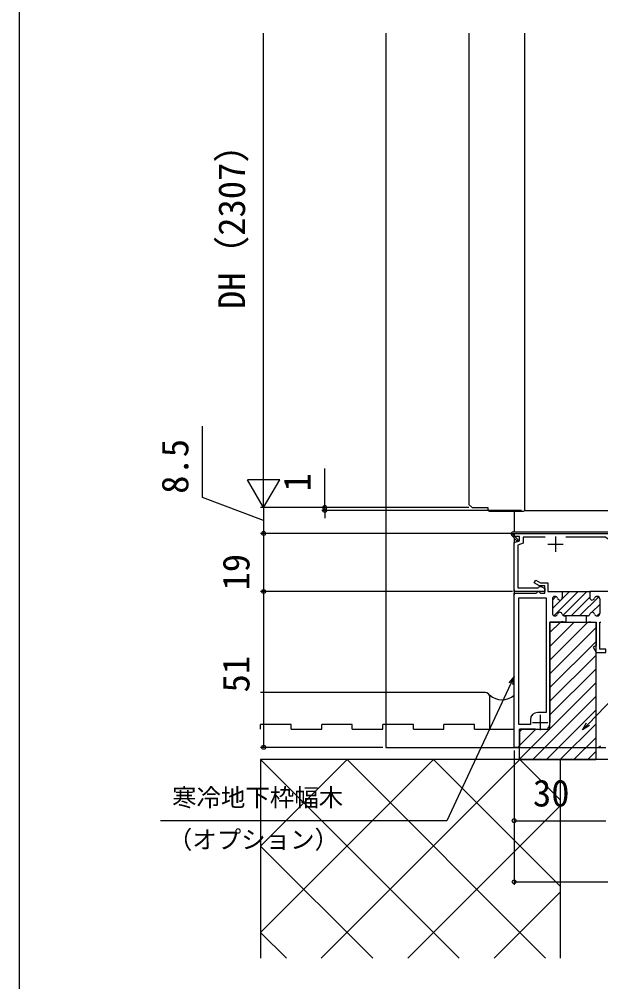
# Model space of a CAD drawing. Units: millimetres, scale not verified. Extents: x -525 to 525, y -783 to 779.
# Drawn here: x -525 to -334.7, y -459.6 to -144.6 of the extents above; entities that cross this region are included whole.
import ezdxf
from ezdxf.enums import TextEntityAlignment as Align

# ---------------------------------------------------------------- set-up
doc = ezdxf.new("R2010")
doc.units = ezdxf.units.MM
doc.header["$LTSCALE"] = 4
for name, color, linetype in [('0-2_YKK_11', 7, 'Continuous'), ('0-4_YKK_12', 2, 'Continuous'), ('0-5_YKK_13', 4, 'Continuous'), ('0-7_YKK_D', 6, 'Continuous'), ('0-8_YKK_ZWAK', 7, 'Continuous'), ('0-9_YSS_K', 3, 'Continuous'), ('0-A_YSS_KE', 3, 'Continuous')]:
    doc.layers.add(name, color=color, linetype=linetype)
doc.styles.add('ＭＳ ゴシック', font='')
doc.styles.get('ＭＳ ゴシック').set_extended_font_data('MS Gothic')

msp = doc.modelspace()

# ---------------------------------------------------------------- linework, layer by layer
at = {"layer": '0-2_YKK_11'}
for p, q in [((-349.5, -313.903), (-349.5, -318.903)), ((-352, -316.403), (-347, -316.403)), ((-350.5, -337.521), (-344.882, -331.903)), ((-350.5, -334.692), (-349.35, -333.543)), ((-349.997, -339.846), (-342.054, -331.903)), ((-349.599, -333.503), (-349.7, -333.503)), ((-347.55, -331.903), (-337.95, -331.903)), ((-347.028, -339.705), (-339.225, -331.903)), ((-344.397, -339.903), (-338.25, -333.756)), ((-341.569, -339.903), (-335.325, -333.659)), ((-335.901, -333.503), (-335.8, -333.503)), ((-350.5, -334.303), (-350.5, -339.103)), ((-337.546, -338.709), (-335, -336.163)), ((-335, -334.303), (-335, -339.103)), ((-349.7, -339.903), (-349.599, -339.903)), ((-338.999, -339.903), (-346.501, -339.903)), ((-338.669, -339.832), (-338.271, -339.434)), ((-335.912, -339.903), (-335, -338.991)), ((-335.8, -339.903), (-335.901, -339.903)), ((-357, -374.803), (-352, -374.803)), ((-354.5, -372.303), (-354.5, -377.303)), ((-361.8, -382.903), (-363, -382.903))]:
    msp.add_line(p, q, dxfattribs=at)
for points in [[(-352.899, -314.103), (-360.1, -314.103), (-360.1, -316.125), (-361.8, -316.743), (-361.8, -330.703), (-355.197, -330.703), (-354.998, -330.523), (-354.7, -330.253), (-354.126, -330.253), (-353, -330.903), (-353, -331.903), (-363, -331.903), (-363, -315.903), (-361.3, -315.284), (-361.3, -313.903), (-363, -313.903), (-363, -312.903), (-306.5, -312.903), (-306.5, -314.903)], [(-321.399, -314.103), (-325.9, -314.103), (-326.5, -314.703), (-332.5, -314.703), (-333.1, -314.103), (-346.101, -314.103)], [(-363, -382.903), (-363, -332.503), (-355.9, -332.503), (-355.6, -332.203), (-355.3, -331.903), (-354.9, -331.903), (-354.6, -332.203), (-354.3, -332.503), (-353, -332.503), (-353, -330.103), (-354.7, -330.103), (-356.45, -329.093), (-355.95, -328.227), (-354.432, -329.103), (-352, -329.103), (-352, -331.903), (-347.25, -331.903), (-347.25, -333.903)], [(-303.3, -331.903), (-338.25, -331.903), (-338.25, -333.903)], [(-361.5, -375.403), (-361.5, -334.003), (-352.5, -334.003), (-352.5, -371.503), (-355.3, -371.503)], [(-346.501, -339.903), (-346.1, -339.903), (-346.1, -341.903), (-346.792, -341.903), (-346.975, -341.783), (-347.525, -341.783), (-347.708, -341.903), (-351.3, -341.903), (-351.3, -374.803)], [(-338.999, -339.903), (-339.4, -339.903), (-339.4, -341.903), (-338.708, -341.903), (-338.525, -341.783), (-337.975, -341.783), (-337.792, -341.903), (-336.2, -341.903), (-336.2, -349.603), (-337.098, -350.073), (-336.2, -351.903), (-333, -351.903), (-333, -350.803), (-335, -350.803), (-335, -341.903), (-334.6, -341.903)], [(-357.7, -373.903), (-357.7, -375.403), (-361.5, -375.403)], [(-356.05, -376.903), (-361.3, -376.903), (-361.3, -382.614), (-361.8, -382.903)]]:
    msp.add_lwpolyline(points, dxfattribs=at)
for centre, radius, start, end in [((-349.7, -334.303), 0.8, 90.00001, 179.99999), ((-349.599, -334.303), 0.8, 14.47749, 89.99997), ((-335.901, -334.303), 0.8, 90.00003, 165.52251), ((-335.8, -334.303), 0.8, 0.00001, 89.99999), ((-348.05, -333.903), 0.8, 194.47752, 359.99999), ((-337.45, -333.903), 0.8, 180.00001, 345.52248), ((-349.7, -339.103), 0.8, 180.00001, 269.99999), ((-349.599, -339.103), 0.8, 270.00003, 345.52251), ((-348.05, -339.503), 0.8, 14.47752, 165.52248), ((-346.501, -339.103), 0.8, 194.47749, 269.99997), ((-338.999, -339.103), 0.8, 270.00003, 345.52251), ((-337.45, -339.503), 0.8, 14.47752, 165.52248), ((-335.901, -339.103), 0.8, 194.47749, 269.99997), ((-335.8, -339.103), 0.8, 270.00001, 359.99999), ((-355.3, -373.903), 2.4, 90.00001, 179.99999), ((-354.5, -374.803), 3.2, 321.63348, 359.99999)]:
    msp.add_arc(centre, radius, start, end, dxfattribs=at)
at = {"layer": '0-4_YKK_12'}
for p, q in [((-405, -149.154), (-405, -364.903)), ((-363, -305.603), (-363, -312.403)), ((-363, -312.903), (-363, -313.686)), ((-363, -314.393), (-363, -316.113)), ((-363, -331.403), (-363, -333.003)), ((-405, -364.903), (-405, -382.903)), ((-405, -382.903), (-333, -382.903))]:
    msp.add_line(p, q, dxfattribs=at)
at = {"layer": '0-5_YKK_13'}
for p, q in [((-377.8, -149.154), (-377.8, -303.403)), ((-359.5, -305.403), (-359.5, -149.154)), ((-376.8, -304.403), (-377.8, -303.403)), ((-359.617, -305.403), (-346.9, -305.403)), ((-346.9, -305.403), (-303, -305.403)), ((-371.1, -305.603), (-359.9, -305.603)), ((-362.09, -315.303), (-363.795, -313.598)), ((-363.391, -312.903), (-363.506, -313.18)), ((-361.736, -314.949), (-363.506, -313.18)), ((-363.391, -312.903), (-274.499, -312.903)), ((-363.3, -312.403), (-274.499, -312.403)), ((-362.09, -315.303), (-361.736, -314.949)), ((-351.3, -345.373), (-347.83, -341.903)), ((-351.3, -349.864), (-343.339, -341.903)), ((-351.3, -354.354), (-338.849, -341.903)), ((-351.3, -358.844), (-336.3, -343.844)), ((-351.3, -363.334), (-336.3, -348.334)), ((-351.3, -367.824), (-336.3, -352.824)), ((-351.3, -372.314), (-336.3, -357.314)), ((-351.3, -376.804), (-336.3, -361.804)), ((-356.909, -386.903), (-336.3, -366.294)), ((-352.418, -386.903), (-336.3, -370.785)), ((-361.3, -377.824), (-360.379, -376.903)), ((-361.3, -382.314), (-355.889, -376.903)), ((-361.3, -386.804), (-351.399, -376.903)), ((-347.928, -386.903), (-336.3, -375.275)), ((-343.438, -386.903), (-336.3, -379.765)), ((-361.3, -386.903), (-336.3, -386.903)), ((-338.948, -386.903), (-336.3, -384.255))]:
    msp.add_line(p, q, dxfattribs=at)
for points in [[(-376.8, -304.403), (-371.6, -304.403), (-371.6, -305.103)], [(-361.3, -386.903), (-361.3, -376.903), (-351.3, -376.903), (-351.3, -341.903), (-336.3, -341.903), (-336.3, -386.903)]]:
    msp.add_lwpolyline(points, dxfattribs=at)
for centre, radius, start, end in [((-371.1, -305.103), 0.5, 180, 270), ((-359.9, -305.303), 0.3, 270, 340.52878), ((-363.3, -313.103), 0.7, 90, 225.00044)]:
    msp.add_arc(centre, radius, start, end, dxfattribs=at)
at = {"layer": '0-7_YKK_D'}
for p, q in [((-445, -293.903), (-445, -149.154)), ((-445, -304.403), (-445, -286.217)), ((-425, -304.403), (-425, -291.689)), ((-445, -304.403), (-450.25, -295.31)), ((-439.75, -295.31), (-450.25, -295.31)), ((-445, -304.403), (-439.75, -295.31)), ((-377.8, -304.403), (-446, -304.403)), ((-377.8, -304.403), (-446, -304.403)), ((-445, -304.403), (-445, -312.903)), ((-377.8, -304.403), (-426, -304.403)), ((-360.617, -305.403), (-426, -305.403)), ((-425, -305.403), (-425, -304.403)), ((-425, -305.403), (-425, -307.953)), ((-363.5, -312.903), (-446, -312.903)), ((-363.5, -312.903), (-446, -312.903)), ((-445, -312.903), (-445, -331.903)), ((-363.5, -331.903), (-446, -331.903)), ((-364.129, -331.903), (-446, -331.903)), ((-445, -331.903), (-445, -382.903)), ((-406, -382.903), (-446, -382.903)), ((-363, -383.903), (-363, -407.903)), ((-363, -383.903), (-363, -427.903)), ((-363, -406.903), (-333, -406.903)), ((-363, -426.903), (-252.5, -426.903))]:
    msp.add_line(p, q, dxfattribs=at)
for points in [[(-445, -308.653), (-465, -301.119), (-465, -277.823)], [(-363, -359.748), (-364.079, -362.058), (-385.017, -406.903), (-478.813, -406.903)], [(-363.46, -362.347), (-363, -359.748), (-364.698, -361.769)], [(-340.61, -377.145), (-338.839, -375.311), (-325.055, -361.035), (-321.505, -361.035)], [(-338.348, -375.785), (-340.61, -377.145), (-339.331, -374.836)]]:
    msp.add_lwpolyline(points, dxfattribs=at)
for centre in [(-425, -304.403), (-425, -305.403), (-445, -312.903), (-445, -312.903), (-445, -331.903), (-445, -331.903), (-445, -382.903), (-363, -406.903), (-363, -426.903)]:
    msp.add_circle(centre, 0.637, dxfattribs=at)
at = {"layer": '0-8_YKK_ZWAK'}
msp.add_line((-525, 747.1), (-525, -782.9), dxfattribs=at)
at = {"layer": '0-9_YSS_K'}
for p, q in [((-363, -376.903), (-363, -365.811)), ((-445.998, -376.903), (-445.998, -375.403)), ((-435.998, -375.403), (-445.998, -375.403)), ((-435.998, -376.903), (-435.998, -375.403)), ((-435.998, -376.903), (-425.998, -376.903)), ((-425.998, -376.903), (-425.998, -375.403)), ((-415.998, -375.403), (-425.998, -375.403)), ((-415.998, -376.903), (-415.998, -375.403)), ((-415.998, -376.903), (-405.998, -376.903)), ((-405.998, -376.903), (-405.998, -375.403)), ((-395.998, -375.403), (-405.998, -375.403)), ((-395.998, -376.903), (-395.998, -375.403)), ((-375.998, -375.403), (-385.998, -375.403)), ((-375.998, -376.903), (-375.998, -375.403)), ((-375.998, -376.903), (-363, -376.903)), ((-335.314, -382.791), (-334.73, -382.405)), ((-446, -415.187), (-417.716, -386.903)), ((-446, -443.472), (-389.431, -386.903)), ((-381, -451.903), (-446, -386.903)), ((-426.147, -451.903), (-361.147, -386.903)), ((-352.716, -451.903), (-417.716, -386.903)), ((-348, -428.334), (-389.431, -386.903)), ((-348, -400.05), (-361.147, -386.903)), ((-397.863, -451.903), (-348, -402.04)), ((-409.284, -451.903), (-446, -415.187)), ((-369.579, -451.903), (-348, -430.324)), ((-437.569, -451.903), (-446, -443.472))]:
    msp.add_line(p, q, dxfattribs=at)
msp.add_lwpolyline([(-395.998, -376.903), (-385.998, -376.903), (-385.998, -375.403)], dxfattribs=at)
msp.add_arc((-367, -361.327), 6, 227.68895, 311.81043, dxfattribs=at)
at = {"layer": '0-A_YSS_KE'}
for p, q in [((-372.5, -364.903), (-446, -364.903)), ((-371, -376.903), (-371, -366.403)), ((-446, -386.903), (-446, -451.903)), ((-198.555, -386.903), (-446, -386.903)), ((-348, -386.903), (-348, -451.903)), ((-348, -386.903), (-348, -451.903))]:
    msp.add_line(p, q, dxfattribs=at)
msp.add_arc((-372.5, -366.403), 1.5, 0, 90, dxfattribs=at)

# ---------------------------------------------------------------- texts
at = {"layer": '0-7_YKK_D', "style": 'ＭＳ ゴシック'}
for s, p in [('DH（2307）', (-448.432, -239.478)), ('8.5', (-467, -299.937)), ('1', (-427, -299.144)), ('19', (-447, -331.573)), ('51', (-447, -364.937))]:
    msp.add_text(s, height=8.798, rotation=90, dxfattribs=at).set_placement(p, align=Align.BOTTOM_LEFT)
for s, height, p in [('30', 8.798, (-356.864, -404.903)), ('寒冷地下枠幅木', 5.865, (-474.982, -404.022)), ('（オプション）', 5.865, (-476.345, -417.786))]:
    msp.add_text(s, height=height, dxfattribs=at).set_placement(p, align=Align.BOTTOM_LEFT)

doc.saveas('drawing.dxf')
